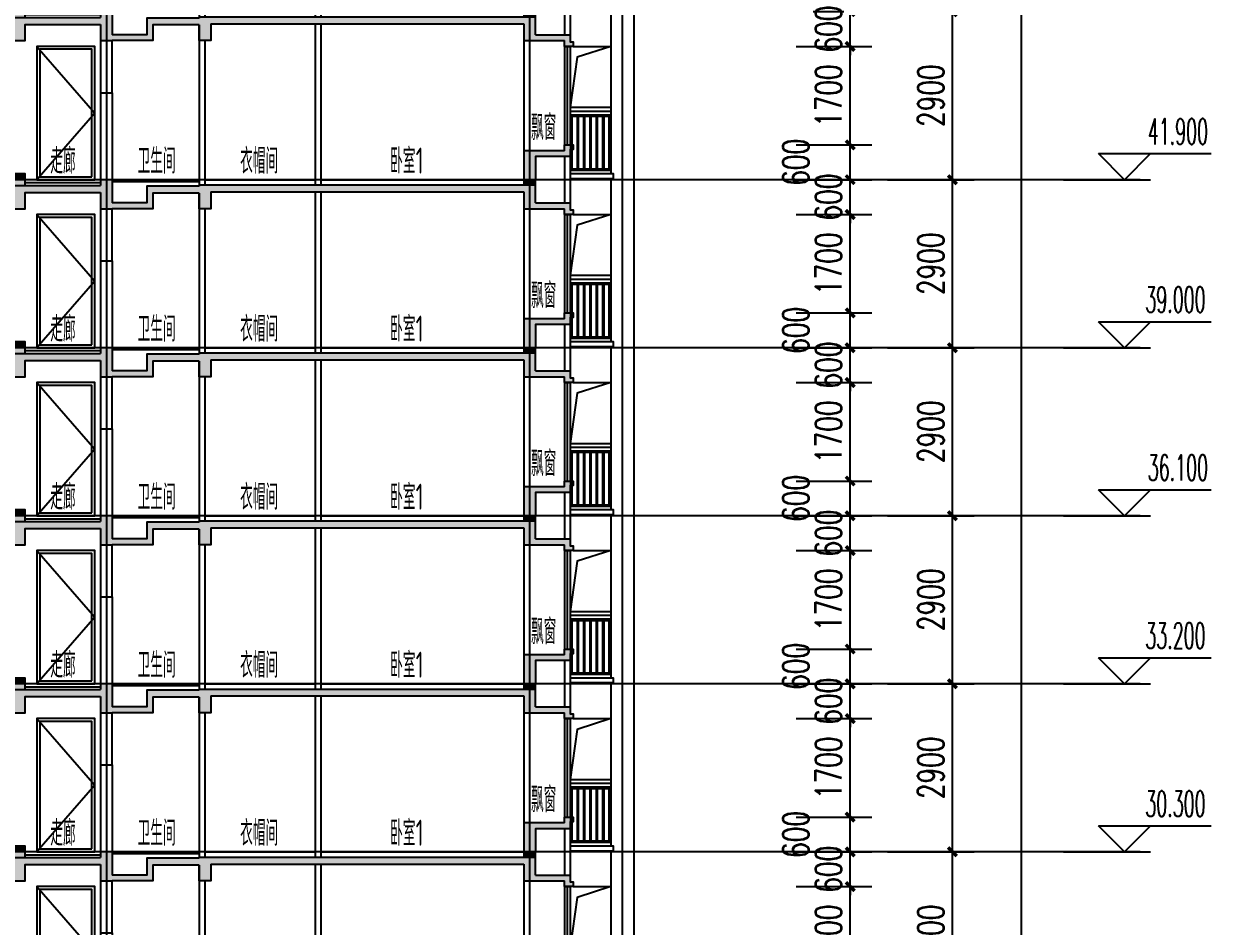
# Model space of a CAD drawing. Extents: x -59851 to 653804, y -249523 to 437614.
# Drawn here: x 552371 to 572857, y 393604 to 409179 of the extents above; entities that cross this region are included whole.
import ezdxf

# ---------------------------------------------------------------- set-up
doc = ezdxf.new("R2010")
doc.units = 0
doc.header["$LTSCALE"] = 1000
doc.header["$MEASUREMENT"] = 0
for name, color, linetype in [('A-看线', 105, 'Continuous'), ('A-第三道尺寸线', 105, 'Continuous'), ('DIM_ELEV', 3, 'Continuous'), ('DOTE', 16, 'Continuous'), ('ELE-6', 8, 'Continuous'), ('PUB_DIM', 3, 'Continuous'), ('PUB_HATCH', 8, 'Continuous'), ('PUB_TEXT', 7, 'Continuous'), ('WALL', 2, 'Continuous'), ('WINDOW', 4, 'Continuous'), ('剖面构造层', 7, 'Continuous')]:
    doc.layers.add(name, color=color, linetype=linetype)
doc.styles.add('_TCH_DIM', font='SIMPLEX.shx', dxfattribs={"width": 0.7, "bigfont": 'GBCBIG.shx'})
doc.styles.add('_TCH_DIM_T3', font='SIMPLEX.shx', dxfattribs={"width": 0.705882, "bigfont": 'GBCBIG.shx'})
doc.styles.get("Standard").update_dxf_attribs({"font": 'gbenor.shx', "width": 0.7, "bigfont": 'gbcbig.shx'})
doc.dimstyles.new('_TCH_ARCH&&150', dxfattribs={"dimtxt": 446.25, "dimasz": 150, "dimexe": 375, "dimexo": 450, "dimgap": 150, "dimtad": 1, "dimdec": 0, "dimzin": 0, "dimdsep": 46, "dimtxsty": '_TCH_DIM_T3', "dimblk": 'ARCHTICK', "dimcen": 0.09, "dimclrt": 7, "dimazin": 2, "dimtfac": 1, "dimtdec": 0, "dimtix": 1, "dimtmove": 2, "dimatfit": 3, "dimfxl": 0, "dimtolj": 1, "dimtzin": 0, "dimarcsym": 0})

# ---------------------------------------------------------------- blocks, each defined once
blk = doc.blocks.new('jfdskajkj')
for p, q in [((349765, 362647), (350465, 362647)), ((349765, 362582), (350465, 362582)), ((349765, 362517), (350465, 362517)), ((349765, 362492), (350465, 362492)), ((349775, 362492), (349775, 361587)), ((349795, 362492), (349795, 361587)), ((349885, 362492), (349885, 361587)), ((349905, 362492), (349905, 361587)), ((349995, 362492), (349995, 361587)), ((350015, 362492), (350015, 361587)), ((350105, 362492), (350105, 361587)), ((350125, 362492), (350125, 361587)), ((350215, 362492), (350215, 361587)), ((350235, 362492), (350235, 361587)), ((350325, 362492), (350325, 361587)), ((350345, 362492), (350345, 361587)), ((350435, 362492), (350435, 361587)), ((350455, 362492), (350455, 361587)), ((349765, 361587), (350465, 361587)), ((349765, 361562), (350465, 361562))]:
    blk.add_line(p, q)
blk = doc.blocks.new('sssection0407')
at = {"layer": 'PUB_HATCH'}
h = blk.add_hatch(color=256, dxfattribs=at)
h.dxf.hatch_style = 1
h.paths.add_polyline_path([(347646, 363897), (347046, 363897), (347046, 364207), (346946, 364207), (346946, 363797), (347546, 363797), (347546, 363697), (347646, 363697), (347696, 363697), (347696, 363777), (347646, 363777)])
h.paths.add_polyline_path([(346946, 364207), (341246, 364207), (341246, 364187), (340346, 364187), (340346, 363897), (339746, 363897), (339746, 364297), (339646, 364297), (339646, 363797), (339746, 363797), (340446, 363797), (340446, 364067), (341246, 364067), (341246, 363797), (341446, 363797), (341446, 364087), (346846, 364087), (346846, 363797), (346946, 363797)])
h.paths.add_polyline_path([(339646, 364297), (339546, 364297), (339546, 364197), (338146, 364197), (338146, 363797), (338246, 363797), (338246, 364077), (339546, 364077), (339546, 363797), (339646, 363797)])
h.paths.add_polyline_path([(338146, 364197), (338046, 364197), (338046, 363797), (338146, 363797)])
h.paths.add_polyline_path([(332346, 364247), (329646, 364247), (329646, 363797), (329746, 363797), (329746, 364127), (332246, 364127), (332246, 363797), (332346, 363797)])
h.paths.add_polyline_path([(329646, 364247), (329546, 364247), (329546, 363797), (329646, 363797)])
h.paths.add_polyline_path([(334146, 364197), (332746, 364197), (332746, 364077), (334046, 364077), (334046, 363797), (334146, 363797)])
h.paths.add_polyline_path([(332746, 364197), (332446, 364197), (332446, 364247), (332346, 364247), (332346, 363797), (332446, 363797), (332446, 364077), (332746, 364077)])
h.paths.add_polyline_path([(334246, 364197), (334146, 364197), (334146, 363797), (334246, 363797)])
h = blk.add_hatch(color=256, dxfattribs=at)
h.dxf.hatch_style = 1
h.paths.add_polyline_path([(334246, 364297), (334146, 364297), (334146, 364197), (334246, 364197)])
h.paths.add_polyline_path([(338146, 364297), (338046, 364297), (338046, 364197), (338146, 364197)])
h.paths.add_polyline_path([(338246, 364297), (338146, 364297), (338146, 364197), (338246, 364197)])
h = blk.add_hatch(color=256, dxfattribs=at)
h.dxf.hatch_style = 1
h.paths.add_polyline_path([(346946, 364297), (346846, 364297), (346846, 364207), (346946, 364207)])
h.paths.add_polyline_path([(347046, 364297), (346946, 364297), (346946, 364207), (347046, 364207)])
h = blk.add_hatch(color=256, dxfattribs=at)
h.dxf.hatch_style = 1
h.paths.add_polyline_path([(346946, 361897), (346846, 361897), (346846, 361397), (346946, 361397)])
h.paths.add_polyline_path([(347646, 361917), (347656, 361917), (347656, 361997), (347546, 361997), (347546, 361897), (346946, 361897), (346946, 361397), (347046, 361397), (347046, 361797), (347646, 361797)])
h.paths.add_polyline_path([(347676, 361997), (347656, 361997), (347656, 361917), (347676, 361917)])
h.paths.add_polyline_path([(347696, 361997), (347676, 361997), (347676, 361917), (347696, 361917)])
h = blk.add_hatch(color=256, dxfattribs=at)
h.dxf.hatch_style = 1
h.paths.add_polyline_path([(338146, 361497), (338046, 361497), (338046, 361397), (338146, 361397)])
h.paths.add_polyline_path([(338246, 361497), (338146, 361497), (338146, 361397), (338246, 361397)])
at = {"layer": 'A-看线'}
for points in [[(348346, 364297), (348346, 361497)], [(348746, 364297), (348746, 361397)], [(346846, 363797), (346846, 361897)], [(348346, 363697), (347769, 363511), (347646, 362647)], [(347696, 363697), (348346, 363697)], [(347646, 361417), (348396, 361417), (348396, 361497), (347646, 361497)], [(348346, 361417), (348346, 361397)]]:
    blk.add_lwpolyline(points, dxfattribs=at)
at = {"layer": 'ELE-6'}
for points in [[(339446, 361397), (339446, 363697), (338446, 363697), (338446, 361397)], [(339396, 361447), (339396, 363647), (338496, 363647), (338496, 361447)]]:
    blk.add_lwpolyline(points, close=True, dxfattribs=at)
blk.add_lwpolyline([(338446, 363697), (339446, 362547), (338446, 361397)], dxfattribs=at)
at = {"layer": 'WALL'}
for p, q in [((347546, 363697), (347646, 363697)), ((347546, 361997), (347646, 361997))]:
    blk.add_line(p, q, dxfattribs=at)
for points in [[(338046, 364297), (338046, 363797), (338246, 363797), (338246, 364077), (339546, 364077)], [(338246, 364197), (338246, 364297)], [(339546, 364297), (339546, 364197)], [(339746, 364297), (339546, 364297)], [(339746, 364297), (339746, 363897)], [(341246, 364297), (341246, 364187)], [(341346, 364297), (341346, 364207)], [(343246, 364297), (343246, 364207)], [(343346, 364297), (343346, 364207)], [(346846, 364297), (346846, 364207)], [(347046, 363897), (347046, 364297)], [(347546, 364297), (347546, 363897)], [(347646, 364297), (347646, 363777), (347696, 363777), (347696, 363697), (347546, 363697), (347546, 363797)], [(338046, 364197), (339546, 364197)], [(339546, 364077), (339546, 363797)], [(341246, 364187), (340346, 364187), (340346, 363897), (339746, 363897)], [(341246, 364067), (340446, 364067), (340446, 363797), (339746, 363797)], [(341246, 364207), (347046, 364207)], [(341446, 364087), (341446, 363797), (341246, 363797), (341246, 364067)], [(341246, 364067), (341246, 361397)], [(341446, 364087), (346846, 364087)], [(343246, 364087), (343246, 361397)], [(343346, 364087), (343346, 361397)], [(346846, 364087), (346846, 363797), (347546, 363797)], [(347046, 363897), (347646, 363897)], [(339546, 363797), (339746, 363797)], [(341346, 363797), (341346, 361397)], [(339546, 362897), (339546, 361397)], [(339546, 362897), (339746, 362897)], [(339746, 362897), (339746, 361397)], [(347546, 361897), (347546, 361997), (347696, 361997), (347696, 361917), (347646, 361917), (347646, 361397)], [(347546, 361897), (346846, 361897), (346846, 361397)], [(347646, 361797), (347046, 361797), (347046, 361397)], [(347546, 361797), (347546, 361397)], [(338246, 361397), (338246, 361497), (338046, 361497), (338046, 361397)]]:
    blk.add_lwpolyline(points, dxfattribs=at)
at = {"layer": 'WINDOW'}
for points in [[(339546, 363797), (339546, 362897)], [(339646, 363797), (339646, 362897)], [(339746, 362897), (339746, 363797)], [(347546, 363697), (347546, 361997)], [(347596, 363697), (347596, 361997)], [(347646, 363697), (347646, 361997)]]:
    blk.add_lwpolyline(points, dxfattribs=at)
at = {"layer": '剖面构造层'}
for points in [[(338246, 364247), (339546, 364247)], [(339746, 364267), (341246, 364267)], [(341346, 364297), (343246, 364297)], [(343346, 364297), (346846, 364297)]]:
    blk.add_lwpolyline(points, dxfattribs=at)
at = {"layer": 'A-看线'}
blk.add_blockref('jfdskajkj', (-2120, 0), dxfattribs=at)
at = {"layer": 'PUB_TEXT', "width": 0.7}
for s, height, p in [('飘窗', 434, (346971, 362082)), ('走廊', 434, (338679, 361502)), ('卫生间', 434, (340185, 361502)), ('衣帽间', 434, (341953, 361502)), ('卧室', 434, (344540, 361502)), ('1', 450, (344982, 361502))]:
    blk.add_text(s, height=height, dxfattribs=at).set_placement(p)
blk = doc.blocks.new('_ArchTick')
at = {"color": 0, "linetype": 'ByBlock', "const_width": 0.4}
blk.add_lwpolyline([(-0.5, -0.5), (0.5, 0.5)], dxfattribs=at)
blk = doc.blocks.new('*D4909')
at = {"layer": 'Defpoints', "color": 0, "transparency": 16777216}
for p in [(567982, 419288), (569581, 419288), (567982, 364438)]:
    blk.add_point(p, dxfattribs=at)
at = {"layer": 'PUB_DIM', "color": 0, "lineweight": -2, "transparency": 16777216}
for p, q in [((568432, 419288), (569956, 419288)), ((569581, 364438), (569581, 419288)), ((568432, 364438), (569956, 364438))]:
    blk.add_line(p, q, dxfattribs=at)
at = {"layer": 'PUB_DIM', "color": 0, "lineweight": -2, "transparency": 16777216, "xscale": 150, "yscale": 150, "zscale": 150}
for p, rotation in [((569581, 419288), 90), ((569581, 364438), 270)]:
    blk.add_blockref('_ArchTick', p, dxfattribs=dict(at, rotation=rotation))
at = {"layer": 'PUB_DIM', "color": 7, "transparency": 16777216, "insert": (569208, 391863), "char_height": 446.2, "attachment_point": 5, "rotation": 90, "style": '_TCH_DIM_T3'}
blk.add_mtext('\\A1;54850', dxfattribs=at)
blk = doc.blocks.new('*D4914')
at = {"layer": 'Defpoints', "color": 0, "transparency": 16777216}
for p in [(566819, 409388), (568392, 409388), (566819, 406488)]:
    blk.add_point(p, dxfattribs=at)
at = {"layer": 'PUB_DIM', "color": 0, "lineweight": -2, "transparency": 16777216}
for p, q in [((567269, 409388), (568767, 409388)), ((568392, 406488), (568392, 409388)), ((567269, 406488), (568767, 406488))]:
    blk.add_line(p, q, dxfattribs=at)
at = {"layer": 'PUB_DIM', "color": 0, "lineweight": -2, "transparency": 16777216, "xscale": 150, "yscale": 150, "zscale": 150}
for p, rotation in [((568392, 409388), 90), ((568392, 406488), 270)]:
    blk.add_blockref('_ArchTick', p, dxfattribs=dict(at, rotation=rotation))
at = {"layer": 'PUB_DIM', "color": 7, "transparency": 16777216, "insert": (568019, 407938), "char_height": 446.2, "attachment_point": 5, "rotation": 90, "style": '_TCH_DIM_T3'}
blk.add_mtext('\\A1;2900', dxfattribs=at)
blk = doc.blocks.new('*D4915')
at = {"layer": 'Defpoints', "color": 0, "transparency": 16777216}
for p in [(566819, 406488), (568392, 406488), (566819, 403588)]:
    blk.add_point(p, dxfattribs=at)
at = {"layer": 'PUB_DIM', "color": 0, "lineweight": -2, "transparency": 16777216}
for p, q in [((567269, 406488), (568767, 406488)), ((568392, 403588), (568392, 406488)), ((567269, 403588), (568767, 403588))]:
    blk.add_line(p, q, dxfattribs=at)
at = {"layer": 'PUB_DIM', "color": 0, "lineweight": -2, "transparency": 16777216, "xscale": 150, "yscale": 150, "zscale": 150}
for p, rotation in [((568392, 406488), 90), ((568392, 403588), 270)]:
    blk.add_blockref('_ArchTick', p, dxfattribs=dict(at, rotation=rotation))
at = {"layer": 'PUB_DIM', "color": 7, "transparency": 16777216, "insert": (568019, 405038), "char_height": 446.2, "attachment_point": 5, "rotation": 90, "style": '_TCH_DIM_T3'}
blk.add_mtext('\\A1;2900', dxfattribs=at)
blk = doc.blocks.new('*D4916')
at = {"layer": 'Defpoints', "color": 0, "transparency": 16777216}
for p in [(566819, 403588), (568392, 403588), (566819, 400688)]:
    blk.add_point(p, dxfattribs=at)
at = {"layer": 'PUB_DIM', "color": 0, "lineweight": -2, "transparency": 16777216}
for p, q in [((567269, 403588), (568767, 403588)), ((568392, 400688), (568392, 403588)), ((567269, 400688), (568767, 400688))]:
    blk.add_line(p, q, dxfattribs=at)
at = {"layer": 'PUB_DIM', "color": 0, "lineweight": -2, "transparency": 16777216, "xscale": 150, "yscale": 150, "zscale": 150}
for p, rotation in [((568392, 403588), 90), ((568392, 400688), 270)]:
    blk.add_blockref('_ArchTick', p, dxfattribs=dict(at, rotation=rotation))
at = {"layer": 'PUB_DIM', "color": 7, "transparency": 16777216, "insert": (568019, 402138), "char_height": 446.2, "attachment_point": 5, "rotation": 90, "style": '_TCH_DIM_T3'}
blk.add_mtext('\\A1;2900', dxfattribs=at)
blk = doc.blocks.new('*D4917')
at = {"layer": 'Defpoints', "color": 0, "transparency": 16777216}
for p in [(566819, 400688), (568392, 400688), (566819, 397788)]:
    blk.add_point(p, dxfattribs=at)
at = {"layer": 'PUB_DIM', "color": 0, "lineweight": -2, "transparency": 16777216}
for p, q in [((567269, 400688), (568767, 400688)), ((568392, 397788), (568392, 400688)), ((567269, 397788), (568767, 397788))]:
    blk.add_line(p, q, dxfattribs=at)
at = {"layer": 'PUB_DIM', "color": 0, "lineweight": -2, "transparency": 16777216, "xscale": 150, "yscale": 150, "zscale": 150}
for p, rotation in [((568392, 400688), 90), ((568392, 397788), 270)]:
    blk.add_blockref('_ArchTick', p, dxfattribs=dict(at, rotation=rotation))
at = {"layer": 'PUB_DIM', "color": 7, "transparency": 16777216, "insert": (568019, 399238), "char_height": 446.2, "attachment_point": 5, "rotation": 90, "style": '_TCH_DIM_T3'}
blk.add_mtext('\\A1;2900', dxfattribs=at)
blk = doc.blocks.new('*D4918')
at = {"layer": 'Defpoints', "color": 0, "transparency": 16777216}
for p in [(566819, 397788), (568392, 397788), (566819, 394888)]:
    blk.add_point(p, dxfattribs=at)
at = {"layer": 'PUB_DIM', "color": 0, "lineweight": -2, "transparency": 16777216}
for p, q in [((567269, 397788), (568767, 397788)), ((568392, 394888), (568392, 397788)), ((567269, 394888), (568767, 394888))]:
    blk.add_line(p, q, dxfattribs=at)
at = {"layer": 'PUB_DIM', "color": 0, "lineweight": -2, "transparency": 16777216, "xscale": 150, "yscale": 150, "zscale": 150}
for p, rotation in [((568392, 397788), 90), ((568392, 394888), 270)]:
    blk.add_blockref('_ArchTick', p, dxfattribs=dict(at, rotation=rotation))
at = {"layer": 'PUB_DIM', "color": 7, "transparency": 16777216, "insert": (568019, 396338), "char_height": 446.2, "attachment_point": 5, "rotation": 90, "style": '_TCH_DIM_T3'}
blk.add_mtext('\\A1;2900', dxfattribs=at)
blk = doc.blocks.new('*D4919')
at = {"layer": 'Defpoints', "color": 0, "transparency": 16777216}
for p in [(566819, 394888), (568392, 394888), (566819, 391988)]:
    blk.add_point(p, dxfattribs=at)
at = {"layer": 'PUB_DIM', "color": 0, "lineweight": -2, "transparency": 16777216}
for p, q in [((567269, 394888), (568767, 394888)), ((568392, 391988), (568392, 394888)), ((567269, 391988), (568767, 391988))]:
    blk.add_line(p, q, dxfattribs=at)
at = {"layer": 'PUB_DIM', "color": 0, "lineweight": -2, "transparency": 16777216, "xscale": 150, "yscale": 150, "zscale": 150}
for p, rotation in [((568392, 394888), 90), ((568392, 391988), 270)]:
    blk.add_blockref('_ArchTick', p, dxfattribs=dict(at, rotation=rotation))
at = {"layer": 'PUB_DIM', "color": 7, "transparency": 16777216, "insert": (568019, 393438), "char_height": 446.2, "attachment_point": 5, "rotation": 90, "style": '_TCH_DIM_T3'}
blk.add_mtext('\\A1;2900', dxfattribs=at)
blk = doc.blocks.new('*D4963')
at = {"layer": 'A-第三道尺寸线', "color": 0, "lineweight": -2, "transparency": 16777216}
for p, q in [((565694, 394288), (567003, 394288)), ((566628, 392588), (566628, 394288)), ((565694, 392588), (567003, 392588))]:
    blk.add_line(p, q, dxfattribs=at)
at = {"layer": 'Defpoints', "color": 0, "transparency": 16777216}
for p in [(565244, 394288), (566628, 394288), (565244, 392588)]:
    blk.add_point(p, dxfattribs=at)
at = {"layer": 'A-第三道尺寸线', "color": 0, "lineweight": -2, "transparency": 16777216, "xscale": 150, "yscale": 150, "zscale": 150}
for p, rotation in [((566628, 394288), 90), ((566628, 392588), 270)]:
    blk.add_blockref('_ArchTick', p, dxfattribs=dict(at, rotation=rotation))
at = {"layer": 'A-第三道尺寸线', "color": 7, "transparency": 16777216, "insert": (566254, 393438), "char_height": 446.2, "attachment_point": 5, "rotation": 90, "style": '_TCH_DIM_T3'}
blk.add_mtext('\\A1;1700', dxfattribs=at)
blk = doc.blocks.new('*D4964')
at = {"layer": 'A-第三道尺寸线', "color": 0, "lineweight": -2, "transparency": 16777216}
for p, q in [((566628, 394888), (566628, 395038)), ((565694, 394888), (567003, 394888)), ((566628, 394288), (566628, 394888)), ((565694, 394288), (567003, 394288)), ((566628, 394288), (566628, 394138))]:
    blk.add_line(p, q, dxfattribs=at)
at = {"layer": 'Defpoints', "color": 0, "transparency": 16777216}
for p in [(565244, 394888), (566628, 394888), (565244, 394288)]:
    blk.add_point(p, dxfattribs=at)
at = {"layer": 'A-第三道尺寸线', "color": 0, "lineweight": -2, "transparency": 16777216, "xscale": 150, "yscale": 150, "zscale": 150}
for p, rotation in [((566628, 394888), 270), ((566628, 394288), 90)]:
    blk.add_blockref('_ArchTick', p, dxfattribs=dict(at, rotation=rotation))
at = {"layer": 'A-第三道尺寸线', "color": 7, "transparency": 16777216, "insert": (566254, 394588), "char_height": 446.2, "attachment_point": 5, "rotation": 90, "style": '_TCH_DIM_T3'}
blk.add_mtext('\\A1;600', dxfattribs=at)
blk = doc.blocks.new('*D4965')
at = {"layer": 'A-第三道尺寸线', "color": 0, "lineweight": -2, "transparency": 16777216}
for p, q in [((565694, 395488), (567003, 395488)), ((566628, 394888), (566628, 395488)), ((565694, 394888), (567003, 394888))]:
    blk.add_line(p, q, dxfattribs=at)
at = {"layer": 'Defpoints', "color": 0, "transparency": 16777216}
for p in [(565244, 395488), (566628, 395488), (565244, 394888)]:
    blk.add_point(p, dxfattribs=at)
at = {"layer": 'A-第三道尺寸线', "color": 0, "lineweight": -2, "transparency": 16777216, "xscale": 150, "yscale": 150, "zscale": 150}
for p, rotation in [((566628, 395488), 90), ((566628, 394888), 270)]:
    blk.add_blockref('_ArchTick', p, dxfattribs=dict(at, rotation=rotation))
at = {"layer": 'A-第三道尺寸线', "color": 7, "transparency": 16777216, "insert": (565690, 395188), "char_height": 446.2, "attachment_point": 5, "rotation": 90, "style": '_TCH_DIM_T3'}
blk.add_mtext('\\A1;600', dxfattribs=at)
blk = doc.blocks.new('*D4966')
at = {"layer": 'A-第三道尺寸线', "color": 0, "lineweight": -2, "transparency": 16777216}
for p, q in [((565694, 397188), (567003, 397188)), ((566628, 395488), (566628, 397188)), ((565694, 395488), (567003, 395488))]:
    blk.add_line(p, q, dxfattribs=at)
at = {"layer": 'Defpoints', "color": 0, "transparency": 16777216}
for p in [(565244, 397188), (566628, 397188), (565244, 395488)]:
    blk.add_point(p, dxfattribs=at)
at = {"layer": 'A-第三道尺寸线', "color": 0, "lineweight": -2, "transparency": 16777216, "xscale": 150, "yscale": 150, "zscale": 150}
for p, rotation in [((566628, 397188), 90), ((566628, 395488), 270)]:
    blk.add_blockref('_ArchTick', p, dxfattribs=dict(at, rotation=rotation))
at = {"layer": 'A-第三道尺寸线', "color": 7, "transparency": 16777216, "insert": (566254, 396338), "char_height": 446.2, "attachment_point": 5, "rotation": 90, "style": '_TCH_DIM_T3'}
blk.add_mtext('\\A1;1700', dxfattribs=at)
blk = doc.blocks.new('*D4967')
at = {"layer": 'A-第三道尺寸线', "color": 0, "lineweight": -2, "transparency": 16777216}
for p, q in [((566628, 397788), (566628, 397938)), ((565694, 397788), (567003, 397788)), ((566628, 397188), (566628, 397788)), ((565694, 397188), (567003, 397188)), ((566628, 397188), (566628, 397038))]:
    blk.add_line(p, q, dxfattribs=at)
at = {"layer": 'Defpoints', "color": 0, "transparency": 16777216}
for p in [(565244, 397788), (566628, 397788), (565244, 397188)]:
    blk.add_point(p, dxfattribs=at)
at = {"layer": 'A-第三道尺寸线', "color": 0, "lineweight": -2, "transparency": 16777216, "xscale": 150, "yscale": 150, "zscale": 150}
for p, rotation in [((566628, 397788), 270), ((566628, 397188), 90)]:
    blk.add_blockref('_ArchTick', p, dxfattribs=dict(at, rotation=rotation))
at = {"layer": 'A-第三道尺寸线', "color": 7, "transparency": 16777216, "insert": (566254, 397488), "char_height": 446.2, "attachment_point": 5, "rotation": 90, "style": '_TCH_DIM_T3'}
blk.add_mtext('\\A1;600', dxfattribs=at)
blk = doc.blocks.new('*D4968')
at = {"layer": 'A-第三道尺寸线', "color": 0, "lineweight": -2, "transparency": 16777216}
for p, q in [((565694, 398388), (567003, 398388)), ((566628, 397788), (566628, 398388)), ((565694, 397788), (567003, 397788))]:
    blk.add_line(p, q, dxfattribs=at)
at = {"layer": 'Defpoints', "color": 0, "transparency": 16777216}
for p in [(565244, 398388), (566628, 398388), (565244, 397788)]:
    blk.add_point(p, dxfattribs=at)
at = {"layer": 'A-第三道尺寸线', "color": 0, "lineweight": -2, "transparency": 16777216, "xscale": 150, "yscale": 150, "zscale": 150}
for p, rotation in [((566628, 398388), 90), ((566628, 397788), 270)]:
    blk.add_blockref('_ArchTick', p, dxfattribs=dict(at, rotation=rotation))
at = {"layer": 'A-第三道尺寸线', "color": 7, "transparency": 16777216, "insert": (565690, 398088), "char_height": 446.2, "attachment_point": 5, "rotation": 90, "style": '_TCH_DIM_T3'}
blk.add_mtext('\\A1;600', dxfattribs=at)
blk = doc.blocks.new('*D4969')
at = {"layer": 'A-第三道尺寸线', "color": 0, "lineweight": -2, "transparency": 16777216}
for p, q in [((565694, 400088), (567003, 400088)), ((566628, 398388), (566628, 400088)), ((565694, 398388), (567003, 398388))]:
    blk.add_line(p, q, dxfattribs=at)
at = {"layer": 'Defpoints', "color": 0, "transparency": 16777216}
for p in [(565244, 400088), (566628, 400088), (565244, 398388)]:
    blk.add_point(p, dxfattribs=at)
at = {"layer": 'A-第三道尺寸线', "color": 0, "lineweight": -2, "transparency": 16777216, "xscale": 150, "yscale": 150, "zscale": 150}
for p, rotation in [((566628, 400088), 90), ((566628, 398388), 270)]:
    blk.add_blockref('_ArchTick', p, dxfattribs=dict(at, rotation=rotation))
at = {"layer": 'A-第三道尺寸线', "color": 7, "transparency": 16777216, "insert": (566254, 399238), "char_height": 446.2, "attachment_point": 5, "rotation": 90, "style": '_TCH_DIM_T3'}
blk.add_mtext('\\A1;1700', dxfattribs=at)
blk = doc.blocks.new('*D4970')
at = {"layer": 'A-第三道尺寸线', "color": 0, "lineweight": -2, "transparency": 16777216}
for p, q in [((566628, 400688), (566628, 400838)), ((565694, 400688), (567003, 400688)), ((566628, 400088), (566628, 400688)), ((565694, 400088), (567003, 400088)), ((566628, 400088), (566628, 399938))]:
    blk.add_line(p, q, dxfattribs=at)
at = {"layer": 'Defpoints', "color": 0, "transparency": 16777216}
for p in [(565244, 400688), (566628, 400688), (565244, 400088)]:
    blk.add_point(p, dxfattribs=at)
at = {"layer": 'A-第三道尺寸线', "color": 0, "lineweight": -2, "transparency": 16777216, "xscale": 150, "yscale": 150, "zscale": 150}
for p, rotation in [((566628, 400688), 270), ((566628, 400088), 90)]:
    blk.add_blockref('_ArchTick', p, dxfattribs=dict(at, rotation=rotation))
at = {"layer": 'A-第三道尺寸线', "color": 7, "transparency": 16777216, "insert": (566254, 400388), "char_height": 446.2, "attachment_point": 5, "rotation": 90, "style": '_TCH_DIM_T3'}
blk.add_mtext('\\A1;600', dxfattribs=at)
blk = doc.blocks.new('*D4971')
at = {"layer": 'A-第三道尺寸线', "color": 0, "lineweight": -2, "transparency": 16777216}
for p, q in [((565694, 401288), (567003, 401288)), ((566628, 400688), (566628, 401288)), ((565694, 400688), (567003, 400688))]:
    blk.add_line(p, q, dxfattribs=at)
at = {"layer": 'Defpoints', "color": 0, "transparency": 16777216}
for p in [(565244, 401288), (566628, 401288), (565244, 400688)]:
    blk.add_point(p, dxfattribs=at)
at = {"layer": 'A-第三道尺寸线', "color": 0, "lineweight": -2, "transparency": 16777216, "xscale": 150, "yscale": 150, "zscale": 150}
for p, rotation in [((566628, 401288), 90), ((566628, 400688), 270)]:
    blk.add_blockref('_ArchTick', p, dxfattribs=dict(at, rotation=rotation))
at = {"layer": 'A-第三道尺寸线', "color": 7, "transparency": 16777216, "insert": (565690, 400988), "char_height": 446.2, "attachment_point": 5, "rotation": 90, "style": '_TCH_DIM_T3'}
blk.add_mtext('\\A1;600', dxfattribs=at)
blk = doc.blocks.new('*D4972')
at = {"layer": 'A-第三道尺寸线', "color": 0, "lineweight": -2, "transparency": 16777216}
for p, q in [((565694, 402988), (567003, 402988)), ((566628, 401288), (566628, 402988)), ((565694, 401288), (567003, 401288))]:
    blk.add_line(p, q, dxfattribs=at)
at = {"layer": 'Defpoints', "color": 0, "transparency": 16777216}
for p in [(565244, 402988), (566628, 402988), (565244, 401288)]:
    blk.add_point(p, dxfattribs=at)
at = {"layer": 'A-第三道尺寸线', "color": 0, "lineweight": -2, "transparency": 16777216, "xscale": 150, "yscale": 150, "zscale": 150}
for p, rotation in [((566628, 402988), 90), ((566628, 401288), 270)]:
    blk.add_blockref('_ArchTick', p, dxfattribs=dict(at, rotation=rotation))
at = {"layer": 'A-第三道尺寸线', "color": 7, "transparency": 16777216, "insert": (566254, 402138), "char_height": 446.2, "attachment_point": 5, "rotation": 90, "style": '_TCH_DIM_T3'}
blk.add_mtext('\\A1;1700', dxfattribs=at)
blk = doc.blocks.new('*D4973')
at = {"layer": 'A-第三道尺寸线', "color": 0, "lineweight": -2, "transparency": 16777216}
for p, q in [((565694, 403588), (567003, 403588)), ((566628, 403588), (566628, 403738)), ((566628, 402988), (566628, 403588)), ((565694, 402988), (567003, 402988)), ((566628, 402988), (566628, 402838))]:
    blk.add_line(p, q, dxfattribs=at)
at = {"layer": 'Defpoints', "color": 0, "transparency": 16777216}
for p in [(565244, 403588), (566628, 403588), (565244, 402988)]:
    blk.add_point(p, dxfattribs=at)
at = {"layer": 'A-第三道尺寸线', "color": 0, "lineweight": -2, "transparency": 16777216, "xscale": 150, "yscale": 150, "zscale": 150}
for p, rotation in [((566628, 403588), 270), ((566628, 402988), 90)]:
    blk.add_blockref('_ArchTick', p, dxfattribs=dict(at, rotation=rotation))
at = {"layer": 'A-第三道尺寸线', "color": 7, "transparency": 16777216, "insert": (566254, 403288), "char_height": 446.2, "attachment_point": 5, "rotation": 90, "style": '_TCH_DIM_T3'}
blk.add_mtext('\\A1;600', dxfattribs=at)
blk = doc.blocks.new('*D4974')
at = {"layer": 'A-第三道尺寸线', "color": 0, "lineweight": -2, "transparency": 16777216}
for p, q in [((565694, 404188), (567003, 404188)), ((566628, 403588), (566628, 404188)), ((565694, 403588), (567003, 403588))]:
    blk.add_line(p, q, dxfattribs=at)
at = {"layer": 'Defpoints', "color": 0, "transparency": 16777216}
for p in [(565244, 404188), (566628, 404188), (565244, 403588)]:
    blk.add_point(p, dxfattribs=at)
at = {"layer": 'A-第三道尺寸线', "color": 0, "lineweight": -2, "transparency": 16777216, "xscale": 150, "yscale": 150, "zscale": 150}
for p, rotation in [((566628, 404188), 90), ((566628, 403588), 270)]:
    blk.add_blockref('_ArchTick', p, dxfattribs=dict(at, rotation=rotation))
at = {"layer": 'A-第三道尺寸线', "color": 7, "transparency": 16777216, "insert": (565690, 403888), "char_height": 446.2, "attachment_point": 5, "rotation": 90, "style": '_TCH_DIM_T3'}
blk.add_mtext('\\A1;600', dxfattribs=at)
blk = doc.blocks.new('*D4975')
at = {"layer": 'A-第三道尺寸线', "color": 0, "lineweight": -2, "transparency": 16777216}
for p, q in [((565694, 405888), (567003, 405888)), ((566628, 404188), (566628, 405888)), ((565694, 404188), (567003, 404188))]:
    blk.add_line(p, q, dxfattribs=at)
at = {"layer": 'Defpoints', "color": 0, "transparency": 16777216}
for p in [(565244, 405888), (566628, 405888), (565244, 404188)]:
    blk.add_point(p, dxfattribs=at)
at = {"layer": 'A-第三道尺寸线', "color": 0, "lineweight": -2, "transparency": 16777216, "xscale": 150, "yscale": 150, "zscale": 150}
for p, rotation in [((566628, 405888), 90), ((566628, 404188), 270)]:
    blk.add_blockref('_ArchTick', p, dxfattribs=dict(at, rotation=rotation))
at = {"layer": 'A-第三道尺寸线', "color": 7, "transparency": 16777216, "insert": (566254, 405038), "char_height": 446.2, "attachment_point": 5, "rotation": 90, "style": '_TCH_DIM_T3'}
blk.add_mtext('\\A1;1700', dxfattribs=at)
blk = doc.blocks.new('*D4976')
at = {"layer": 'A-第三道尺寸线', "color": 0, "lineweight": -2, "transparency": 16777216}
for p, q in [((566628, 406488), (566628, 406638)), ((565694, 406488), (567003, 406488)), ((566628, 405888), (566628, 406488)), ((565694, 405888), (567003, 405888)), ((566628, 405888), (566628, 405738))]:
    blk.add_line(p, q, dxfattribs=at)
at = {"layer": 'Defpoints', "color": 0, "transparency": 16777216}
for p in [(565244, 406488), (566628, 406488), (565244, 405888)]:
    blk.add_point(p, dxfattribs=at)
at = {"layer": 'A-第三道尺寸线', "color": 0, "lineweight": -2, "transparency": 16777216, "xscale": 150, "yscale": 150, "zscale": 150}
for p, rotation in [((566628, 406488), 270), ((566628, 405888), 90)]:
    blk.add_blockref('_ArchTick', p, dxfattribs=dict(at, rotation=rotation))
at = {"layer": 'A-第三道尺寸线', "color": 7, "transparency": 16777216, "insert": (566254, 406188), "char_height": 446.2, "attachment_point": 5, "rotation": 90, "style": '_TCH_DIM_T3'}
blk.add_mtext('\\A1;600', dxfattribs=at)
blk = doc.blocks.new('*D4977')
at = {"layer": 'A-第三道尺寸线', "color": 0, "lineweight": -2, "transparency": 16777216}
for p, q in [((565694, 407088), (567003, 407088)), ((566628, 406488), (566628, 407088)), ((565694, 406488), (567003, 406488))]:
    blk.add_line(p, q, dxfattribs=at)
at = {"layer": 'Defpoints', "color": 0, "transparency": 16777216}
for p in [(565244, 407088), (566628, 407088), (565244, 406488)]:
    blk.add_point(p, dxfattribs=at)
at = {"layer": 'A-第三道尺寸线', "color": 0, "lineweight": -2, "transparency": 16777216, "xscale": 150, "yscale": 150, "zscale": 150}
for p, rotation in [((566628, 407088), 90), ((566628, 406488), 270)]:
    blk.add_blockref('_ArchTick', p, dxfattribs=dict(at, rotation=rotation))
at = {"layer": 'A-第三道尺寸线', "color": 7, "transparency": 16777216, "insert": (565690, 406788), "char_height": 446.2, "attachment_point": 5, "rotation": 90, "style": '_TCH_DIM_T3'}
blk.add_mtext('\\A1;600', dxfattribs=at)
blk = doc.blocks.new('*D4978')
at = {"layer": 'A-第三道尺寸线', "color": 0, "lineweight": -2, "transparency": 16777216}
for p, q in [((565694, 408788), (567003, 408788)), ((566628, 407088), (566628, 408788)), ((565694, 407088), (567003, 407088))]:
    blk.add_line(p, q, dxfattribs=at)
at = {"layer": 'Defpoints', "color": 0, "transparency": 16777216}
for p in [(565244, 408788), (566628, 408788), (565244, 407088)]:
    blk.add_point(p, dxfattribs=at)
at = {"layer": 'A-第三道尺寸线', "color": 0, "lineweight": -2, "transparency": 16777216, "xscale": 150, "yscale": 150, "zscale": 150}
for p, rotation in [((566628, 408788), 90), ((566628, 407088), 270)]:
    blk.add_blockref('_ArchTick', p, dxfattribs=dict(at, rotation=rotation))
at = {"layer": 'A-第三道尺寸线', "color": 7, "transparency": 16777216, "insert": (566254, 407938), "char_height": 446.2, "attachment_point": 5, "rotation": 90, "style": '_TCH_DIM_T3'}
blk.add_mtext('\\A1;1700', dxfattribs=at)
blk = doc.blocks.new('*D4979')
at = {"layer": 'A-第三道尺寸线', "color": 0, "lineweight": -2, "transparency": 16777216}
for p, q in [((566628, 409388), (566628, 409538)), ((565694, 409388), (567003, 409388)), ((566628, 408788), (566628, 409388)), ((565694, 408788), (567003, 408788)), ((566628, 408788), (566628, 408638))]:
    blk.add_line(p, q, dxfattribs=at)
at = {"layer": 'Defpoints', "color": 0, "transparency": 16777216}
for p in [(565244, 409388), (566628, 409388), (565244, 408788)]:
    blk.add_point(p, dxfattribs=at)
at = {"layer": 'A-第三道尺寸线', "color": 0, "lineweight": -2, "transparency": 16777216, "xscale": 150, "yscale": 150, "zscale": 150}
for p, rotation in [((566628, 409388), 270), ((566628, 408788), 90)]:
    blk.add_blockref('_ArchTick', p, dxfattribs=dict(at, rotation=rotation))
at = {"layer": 'A-第三道尺寸线', "color": 7, "transparency": 16777216, "insert": (566254, 409088), "char_height": 446.2, "attachment_point": 5, "rotation": 90, "style": '_TCH_DIM_T3'}
blk.add_mtext('\\A1;600', dxfattribs=at)

msp = doc.modelspace()

# ---------------------------------------------------------------- linework, layer by layer
at = {"layer": 'DIM_ELEV'}
for p, q in [((571359.3, 406487.8), (570909.3, 406937.8)), ((570909.3, 406937.8), (572856.6, 406937.8)), ((571359.3, 406487.8), (571809.3, 406937.8)), ((570309.3, 406487.8), (571809.3, 406487.8)), ((571359.3, 403587.8), (570909.3, 404037.8)), ((570909.3, 404037.8), (572856.6, 404037.8)), ((571359.3, 403587.8), (571809.3, 404037.8)), ((570309.3, 403587.8), (571809.3, 403587.8)), ((571359.3, 400687.8), (570909.3, 401137.8)), ((570909.3, 401137.8), (572856.6, 401137.8)), ((571359.3, 400687.8), (571809.3, 401137.8)), ((570309.3, 400687.8), (571809.3, 400687.8)), ((571359.3, 397787.8), (570909.3, 398237.8)), ((570909.3, 398237.8), (572856.6, 398237.8)), ((571359.3, 397787.8), (571809.3, 398237.8)), ((570309.3, 397787.8), (571809.3, 397787.8)), ((571359.3, 394887.8), (570909.3, 395337.8)), ((570909.3, 395337.8), (572856.6, 395337.8)), ((571359.3, 394887.8), (571809.3, 395337.8)), ((570309.3, 394887.8), (571809.3, 394887.8))]:
    msp.add_line(p, q, dxfattribs=at)
at = {"layer": 'DOTE'}
for p, q in [((553796.5, 423848.2), (553796.5, 358707.4)), ((561096.5, 423848.2), (561096.5, 358707.4)), ((562696.5, 423848.2), (562696.5, 367587.8)), ((571627.5, 406487.8), (534248, 406487.8)), ((571627.5, 403587.8), (534248, 403587.8)), ((571627.5, 400687.8), (534248, 400687.8)), ((571627.5, 397787.8), (534248, 397787.8)), ((571627.5, 394887.8), (534248, 394887.8))]:
    msp.add_line(p, q, dxfattribs=at)

# ---------------------------------------------------------------- block references
for p in [(214150.9, 45090.8), (214150.9, 42190.8), (214150.9, 39290.8), (214150.9, 36390.8), (214150.9, 33490.8), (214150.9, 30590.8)]:
    msp.add_blockref('sssection0407', p)

# ---------------------------------------------------------------- texts
at = {"layer": 'PUB_TEXT', "style": '_TCH_DIM', "width": 0.494118}
for s, p in [('41.900', (571761.6, 407095.3)), ('39.000', (571719.6, 404195.3)), ('36.100', (571761.6, 401295.3)), ('33.200', (571719.6, 398395.3)), ('30.300', (571719.6, 395495.3))]:
    msp.add_text(s, height=446.25, dxfattribs=at).set_placement(p)

# ---------------------------------------------------------------- dimensions: what is measured, and where the dimension line sits
at = {"layer": 'A-第三道尺寸线'}
for p1, p2, picture, middle in [((565243.5, 408787.8), (565243.5, 409387.8), '*D4979', (566254.4, 409087.8)), ((565243.5, 407087.8), (565243.5, 408787.8), '*D4978', (566254.4, 407937.8)), ((565243.5, 405887.8), (565243.5, 406487.8), '*D4976', (566254.4, 406187.8)), ((565243.5, 404187.8), (565243.5, 405887.8), '*D4975', (566254.4, 405037.8)), ((565243.5, 402987.8), (565243.5, 403587.8), '*D4973', (566254.4, 403287.8)), ((565243.5, 401287.8), (565243.5, 402987.8), '*D4972', (566254.4, 402137.8)), ((565243.5, 400087.8), (565243.5, 400687.8), '*D4970', (566254.4, 400387.8)), ((565243.5, 398387.8), (565243.5, 400087.8), '*D4969', (566254.4, 399237.8)), ((565243.5, 397187.8), (565243.5, 397787.8), '*D4967', (566254.4, 397487.8)), ((565243.5, 395487.8), (565243.5, 397187.8), '*D4966', (566254.4, 396337.8)), ((565243.5, 394287.8), (565243.5, 394887.8), '*D4964', (566254.4, 394587.8)), ((565243.5, 392587.8), (565243.5, 394287.8), '*D4963', (566254.4, 393437.8))]:
    dim = msp.add_aligned_dim(p1=p1, p2=p2, distance=-1384.1, dimstyle='_TCH_ARCH&&150', dxfattribs=at)
    dim.commit()
    dim.dimension.update_dxf_attribs({"geometry": picture, "text_midpoint": middle})
for base, p1, p2, picture, middle in [((566627.6, 407087.8), (565243.5, 406487.8), (565243.5, 407087.8), '*D4977', (565690.1, 406787.8)), ((566627.6, 404187.8), (565243.5, 403587.8), (565243.5, 404187.8), '*D4974', (565690.1, 403887.8)), ((566627.6, 401287.8), (565243.5, 400687.8), (565243.5, 401287.8), '*D4971', (565690.1, 400987.8)), ((566627.6, 398387.8), (565243.5, 397787.8), (565243.5, 398387.8), '*D4968', (565690.1, 398087.8)), ((566627.6, 395487.8), (565243.5, 394887.8), (565243.5, 395487.8), '*D4965', (565690.1, 395187.8))]:
    dim = msp.add_linear_dim(base=base, p1=p1, p2=p2, angle=90, dimstyle='_TCH_ARCH&&150', dxfattribs=at)
    dim.commit()
    dim.dimension.update_dxf_attribs({"geometry": picture, "text_midpoint": middle, "dimtype": 161})
at = {"layer": 'PUB_DIM'}
for p1, p2, distance, picture, middle in [((567982.3, 364437.8), (567982.3, 419287.8), -1599, '*D4909', (569208.2, 391862.8)), ((566818.7, 406487.8), (566818.7, 409387.8), -1573.3, '*D4914', (568018.9, 407937.8)), ((566818.7, 403587.8), (566818.7, 406487.8), -1573.3, '*D4915', (568018.9, 405037.8)), ((566818.7, 400687.8), (566818.7, 403587.8), -1573.3, '*D4916', (568018.9, 402137.8)), ((566818.7, 397787.8), (566818.7, 400687.8), -1573.3, '*D4917', (568018.9, 399237.8)), ((566818.7, 394887.8), (566818.7, 397787.8), -1573.3, '*D4918', (568018.9, 396337.8)), ((566818.7, 391987.8), (566818.7, 394887.8), -1573.3, '*D4919', (568018.9, 393437.8))]:
    dim = msp.add_aligned_dim(p1=p1, p2=p2, distance=distance, dimstyle='_TCH_ARCH&&150', dxfattribs=at)
    dim.commit()
    dim.dimension.update_dxf_attribs({"geometry": picture, "text_midpoint": middle})

doc.saveas('drawing.dxf')
